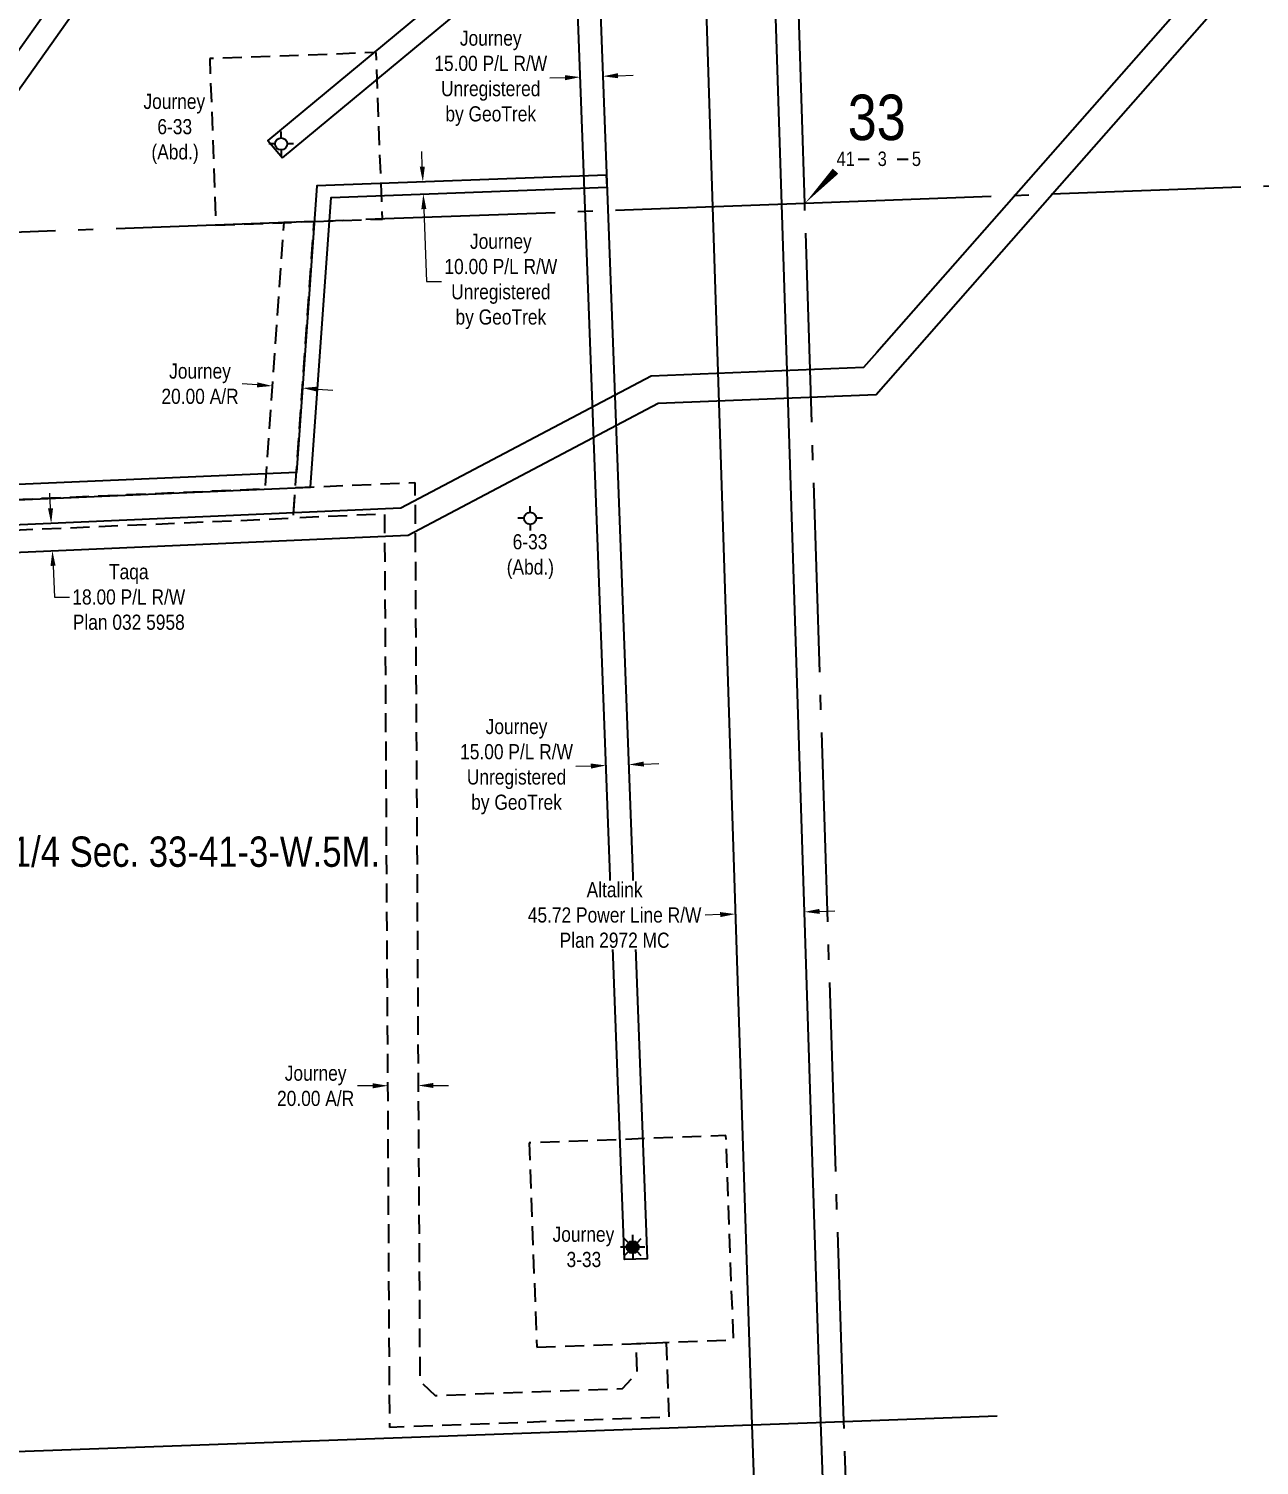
# Model space of a CAD drawing. Extents: x 670596 to 687743, y 5824540 to 5836613.
# Drawn here: x 677457 to 678269, y 5827300 to 5828249 of the extents above; entities that cross this region are included whole.
import ezdxf
from ezdxf.enums import TextEntityAlignment as Align

# ---------------------------------------------------------------- set-up
doc = ezdxf.new("R2010")
doc.units = 0
doc.header["$LTSCALE"] = 5
doc.header["$PDSIZE"] = 0.5
doc.linetypes.add('foc-ACCESSROAD', pattern=[3.75, 2.5, -1.25])
doc.linetypes.add('foc-QUARTERLINE', pattern=[33, 25, -3, 2, -3])
doc.layers.get('Defpoints').update_dxf_attribs({"color": 9})
for name, color, linetype in [('10', 1, 'Continuous'), ('9', 3, 'Continuous'), ('AS-ROADS', 254, 'Continuous'), ('C-SYMBOL', 7, 'Continuous'), ('F-AR', 190, 'foc-ACCESSROAD'), ('F-RW', 190, 'Continuous'), ('F-WS', 190, 'foc-ACCESSROAD'), ('F-WS-S', 8, 'Continuous'), ('L-QSEC', 8, 'foc-QUARTERLINE'), ('L-SEC', 7, 'Continuous'), ('L-SECLBL', 7, 'Continuous')]:
    doc.layers.add(name, color=color, linetype=linetype)
for name, color, linetype, lineweight in [('F-AR-T', 190, 'Continuous', 9), ('F-RW-T', 190, 'Continuous', 9), ('F-WS-T', 190, 'Continuous', 9)]:
    doc.layers.add(name, color=color, linetype=linetype, lineweight=lineweight)
doc.styles.add('175L', font='ARIALN.TTF', dxfattribs={"height": 20})
doc.styles.add('80CG', font='ARIALN.TTF', dxfattribs={"height": 10})
doc.styles.add('80L', font='ARIALN.TTF', dxfattribs={"height": 10})
doc.styles.add('SIMPLEX', font='ARIALN.TTF')
doc.dimstyles.new('Compass 5 000', dxfattribs={"dimscale": 5, "dimtxt": 9, "dimasz": 2, "dimexe": 0.2, "dimexo": 0.0625, "dimgap": 0.5, "dimtad": 0, "dimtih": 1, "dimtoh": 1, "dimzin": 0, "dimdsep": 46, "dimtxsty": '80CG', "dimcen": 0.1, "dimse1": 1, "dimse2": 1, "dimclrd": 256, "dimclrt": 256, "dimaunit": 1, "dimadec": 4, "dimazin": 0, "dimtfac": 0.06, "dimtofl": 0, "dimtmove": 0, "dimatfit": 1, "dimfxl": 0.2, "dimtolj": 1, "dimtzin": 0, "dimlwd": -1, "dimarcsym": 0})

# ---------------------------------------------------------------- blocks, each defined once
blk = doc.blocks.new('L-SECLBL')
at = {"layer": '9', "color": 7}
for p, q in [((-5.08, -27.83), (-12.29, -27.83)), ((20.7, -27.83), (13.5, -27.83))]:
    blk.add_line(p, q, dxfattribs=at)
at = {"layer": '10', "color": 2, "style": 'SIMPLEX'}
blk.add_attdef('SEC', text='', height=30, dxfattribs=at).set_placement((0, 0), align=Align.MIDDLE)
at = {"layer": '10', "color": 5, "style": '80L'}
blk.add_attdef('TWP', text='', height=9.5, dxfattribs=at).set_placement((-14.43, -27.37), align=Align.MIDDLE_RIGHT)
blk.add_attdef('RGE', text='', height=9.5, dxfattribs=at).set_placement((3.62, -27.37), align=Align.MIDDLE_CENTER)
blk.add_attdef('MER', text='', height=9.5, dxfattribs=at).set_placement((23.17, -27.37), align=Align.MIDDLE_LEFT)
blk = doc.blocks.new('GAS')
h = blk.add_hatch(color=255)
h.dxf.hatch_style = 1
edge = h.paths.add_edge_path()
edge.add_arc((0, 0), 0.9, 0, 360)
for p, q in [((-0.81, 0), (-1.62, 0)), ((-0.57, 0.57), (-1.14, 1.14)), ((0, 0.81), (0, 1.62)), ((0.57, 0.57), (1.14, 1.14)), ((1.62, 0), (0.81, 0)), ((-0.57, -0.57), (-1.14, -1.14)), ((0, -0.81), (0, -1.62)), ((1.14, -1.14), (0.57, -0.57))]:
    blk.add_line(p, q)
blk.add_circle((0, 0), 0.8)
blk = doc.blocks.new('GABD')
for p, q in [((-0.81, 0), (-1.62, 0)), ((0, 0.81), (0, 1.62)), ((1.62, 0), (0.81, 0)), ((0, -0.81), (0, -1.62))]:
    blk.add_line(p, q)
blk.add_circle((0, 0), 0.8)
blk = doc.blocks.new('*D395')
at = {"layer": 'Defpoints', "color": 0, "transparency": 16777216}
for p in [(677618.52, 5828023.35), (677638.47, 5828021.94), (677617.79, 5828013.01)]:
    blk.add_point(p, dxfattribs=at)
at = {"layer": 'F-AR-T', "transparency": 16777216}
for p, q in [((677607.82, 5828013.72), (677597.84, 5828014.42)), ((677647.71, 5828010.9), (677657.69, 5828010.19))]:
    blk.add_line(p, q, dxfattribs=at)
for points in [[(677607.93, 5828015.38), (677607.7, 5828012.05), (677617.79, 5828013.01)], [(677647.83, 5828012.56), (677647.6, 5828009.23), (677637.74, 5828011.6)]]:
    blk.add_solid(points, dxfattribs=at)
at = {"layer": 'F-AR-T', "transparency": 16777216, "insert": (677570.11, 5828014.42), "char_height": 10, "attachment_point": 5, "style": '80CG'}
blk.add_mtext('\\A1;Journey\\P20.00 A/R', dxfattribs=at)
blk = doc.blocks.new('*D459')
at = {"layer": 'Defpoints', "color": 0, "transparency": 16777216}
for p in [(677481.44, 5827922.62), (677472.65, 5827904.23), (677482.22, 5827904.65)]:
    blk.add_point(p, dxfattribs=at)
at = {"layer": 'F-RW-T', "transparency": 16777216}
for p, q in [((677471.42, 5827932.19), (677470.99, 5827942.18)), ((677473.09, 5827894.24), (677473.99, 5827873.6)), ((677473.99, 5827873.6), (677483.99, 5827873.6))]:
    blk.add_line(p, q, dxfattribs=at)
for points in [[(677473.09, 5827932.27), (677469.76, 5827932.12), (677471.86, 5827922.2)], [(677474.75, 5827894.31), (677471.42, 5827894.17), (677472.65, 5827904.23)]]:
    blk.add_solid(points, dxfattribs=at)
at = {"layer": 'F-RW-T', "transparency": 16777216, "insert": (677523.08, 5827873.6), "char_height": 10, "attachment_point": 5, "style": '80CG'}
blk.add_mtext('\\A1;Taqa\\P18.00 P/L R/W\\PPlan 032 5958', dxfattribs=at)
blk = doc.blocks.new('*D461')
at = {"layer": 'Defpoints', "color": 0, "transparency": 16777216}
for p in [(677922.85, 5827683.83), (677968.48, 5827685.3), (677923.48, 5827664.27)]:
    blk.add_point(p, dxfattribs=at)
at = {"layer": 'F-RW-T', "transparency": 16777216}
for p, q in [((677913.49, 5827663.95), (677903.49, 5827663.63)), ((677979.11, 5827666.06), (677989.1, 5827666.38))]:
    blk.add_line(p, q, dxfattribs=at)
for points in [[(677979.05, 5827667.73), (677979.16, 5827664.39), (677969.11, 5827665.74)], [(677913.44, 5827665.62), (677913.54, 5827662.28), (677923.48, 5827664.27)]]:
    blk.add_solid(points, dxfattribs=at)
at = {"layer": 'F-RW-T', "transparency": 16777216, "insert": (677843.8, 5827663.63), "char_height": 10, "attachment_point": 5, "style": '80CG', "bg_fill": 3, "box_fill_scale": 1.1, "bg_fill_color": 256, "bg_fill_true_color": 13158600, "bg_fill_transparency": 0}
blk.add_mtext('\\A1;Altalink\\P45.72 Power Line R/W\\PPlan 2972 MC', dxfattribs=at)
blk = doc.blocks.new('*D483')
at = {"layer": 'Defpoints', "color": 0, "transparency": 16777216}
for p in [(677837.89, 5827769.05), (677838.14, 5827762.4), (677852.88, 5827769.61)]:
    blk.add_point(p, dxfattribs=at)
at = {"layer": 'F-RW-T', "transparency": 16777216}
for p, q in [((677828.14, 5827762.03), (677818.15, 5827761.65)), ((677863.12, 5827763.34), (677873.11, 5827763.71))]:
    blk.add_line(p, q, dxfattribs=at)
for points in [[(677828.08, 5827763.69), (677828.21, 5827760.36), (677838.14, 5827762.4)], [(677863.06, 5827765), (677863.18, 5827761.67), (677853.13, 5827762.96)]]:
    blk.add_solid(points, dxfattribs=at)
at = {"layer": 'F-RW-T', "transparency": 16777216, "insert": (677779.07, 5827761.65), "char_height": 10, "attachment_point": 5, "style": '80CG'}
blk.add_mtext('\\A1;Journey\\P15.00 P/L R/W\\PUnregistered\\Pby GeoTrek', dxfattribs=at)
blk = doc.blocks.new('*D484')
at = {"layer": 'Defpoints', "color": 0, "transparency": 16777216}
for p in [(677821.1, 5828216.91), (677821.66, 5828201.85), (677836.65, 5828202.41)]:
    blk.add_point(p, dxfattribs=at)
at = {"layer": 'F-RW-T', "transparency": 16777216}
for p, q in [((677846.08, 5828217.85), (677856.07, 5828218.22)), ((677811.11, 5828216.54), (677801.11, 5828216.16))]:
    blk.add_line(p, q, dxfattribs=at)
for points in [[(677811.04, 5828218.2), (677811.17, 5828214.87), (677821.1, 5828216.91)], [(677846.02, 5828219.51), (677846.14, 5828216.18), (677836.09, 5828217.47)]]:
    blk.add_solid(points, dxfattribs=at)
at = {"layer": 'F-RW-T', "transparency": 16777216, "insert": (677762.03, 5828216.16), "char_height": 10, "attachment_point": 5, "style": '80CG'}
blk.add_mtext('\\A1;Journey\\P15.00 P/L R/W\\PUnregistered\\Pby GeoTrek', dxfattribs=at)
blk = doc.blocks.new('*D485')
at = {"layer": 'Defpoints', "color": 0, "transparency": 16777216}
for p in [(677719.61, 5828147.85), (677717.52, 5828139.76), (677719.9, 5828139.84)]:
    blk.add_point(p, dxfattribs=at)
at = {"layer": 'F-RW-T', "transparency": 16777216}
for p, q in [((677716.86, 5828157.75), (677716.49, 5828167.74)), ((677717.89, 5828129.76), (677719.64, 5828082.03)), ((677719.64, 5828082.03), (677729.64, 5828082.03))]:
    blk.add_line(p, q, dxfattribs=at)
for points in [[(677718.53, 5828157.81), (677715.19, 5828157.69), (677717.23, 5828147.76)], [(677719.55, 5828129.83), (677716.22, 5828129.7), (677717.52, 5828139.76)]]:
    blk.add_solid(points, dxfattribs=at)
at = {"layer": 'F-RW-T', "transparency": 16777216, "insert": (677768.72, 5828082.03), "char_height": 10, "attachment_point": 5, "style": '80CG'}
blk.add_mtext('\\A1;Journey\\P10.00 P/L R/W\\PUnregistered\\Pby GeoTrek', dxfattribs=at)
blk = doc.blocks.new('*D486')
at = {"layer": 'Defpoints', "color": 0, "transparency": 16777216}
for p in [(677694.17, 5827550.95), (677694.17, 5827549.76), (677714.17, 5827549.87)]:
    blk.add_point(p, dxfattribs=at)
at = {"layer": 'F-AR-T', "transparency": 16777216}
for p, q in [((677684.17, 5827550.9), (677674.17, 5827550.85)), ((677724.16, 5827551.12), (677734.16, 5827551.17))]:
    blk.add_line(p, q, dxfattribs=at)
for points in [[(677684.16, 5827552.57), (677684.17, 5827549.23), (677694.17, 5827550.95)], [(677724.15, 5827552.79), (677724.17, 5827549.45), (677714.16, 5827551.06)]]:
    blk.add_solid(points, dxfattribs=at)
at = {"layer": 'F-AR-T', "transparency": 16777216, "insert": (677646.43, 5827550.85), "char_height": 10, "attachment_point": 5, "style": '80CG'}
blk.add_mtext('\\A1;Journey\\P20.00 A/R', dxfattribs=at)

msp = doc.modelspace()

# ---------------------------------------------------------------- hatches: boundary and pattern name
at = {"layer": 'AS-ROADS'}
h = msp.add_hatch(color=256, dxfattribs=at)
h.dxf.hatch_style = 1
h.paths.add_polyline_path([(682678.285, 5832378.284), (682679.237, 5832371.44), (682678.476, 5832368.778), (682676.859, 5832365.926), (682687.322, 5832365.831), (682684.183, 5832370.964), (682682.661, 5832374.577), (682682.566, 5832377.333), (682682.566, 5832379.045)], flags=16)
h.paths.add_polyline_path([(681464.565, 5832333.37), (681471.954, 5832333.222), (681472.545, 5832327.019), (681474.319, 5832324.36), (681475.206, 5832323.326), (681461.314, 5832321.997), (681462.939, 5832325.394), (681463.974, 5832328.2), (681464.252, 5832330.272), (681464.542, 5832331.722)], flags=16)
h.paths.add_polyline_path([(681048.14, 5832317.983), (681052.253, 5832311.083), (681052.694, 5832307.12), (681062.388, 5832306.826), (681060.185, 5832312.404), (681056.954, 5832317.249), (681056.66, 5832320.038)], flags=16)
edge = h.paths.add_edge_path()
edge.add_line((683515.178, 5832287.041), (683508.934, 5832397.566))
edge.add_line((677284.424, 5825051.076), (677268.886, 5825051.076))

# ---------------------------------------------------------------- linework, layer by layer
at = {"layer": 'F-AR', "flags": 128}
msp.add_lwpolyline([(677184.946, 5827906.455), (677631.671, 5827925.759), (677645.514, 5828121.576), (677625.415, 5828120.839), (677612.981, 5827944.968), (677184.07, 5827926.433)], close=True, dxfattribs=at)
msp.add_lwpolyline([(677633.09, 5827945.837), (677711.981, 5827949.246), (677715.231, 5827356.046), (677725.277, 5827346.42), (677848.999, 5827351.033), (677858.638, 5827361.398), (677857.955, 5827380.712), (677877.939, 5827381.454), (677879.681, 5827332.165), (677695.402, 5827325.294), (677692.098, 5827928.37), (677631.671, 5827925.759), (677633.09, 5827945.837)], dxfattribs=at)
at = {"layer": 'F-RW', "flags": 128}
for points in [[(677185.594, 5827891.665), (677707.591, 5827914.513), (677872.635, 5828001.687), (678016.475, 5828007.388), (678132.723, 5828139.568), (678497.063, 5828553.81), (678496.399, 5828571.844), (678489.415, 5828763.278), (678533.445, 5828903.967), (678531.615, 5828954.601), (678513.637, 5828953.94), (678515.344, 5828906.387), (678471.301, 5828765.694), (678478.816, 5828560.319), (678016.947, 5828035.177), (678008.06, 5828025.073), (677867.849, 5828019.507), (677702.768, 5827932.317), (677184.806, 5827909.63)], [(677624.545, 5828163.604), (677873.71, 5828370.328), (678007.565, 5828384.259), (678082.677, 5828454.506), (678311.94, 5828707.369), (678426.744, 5828824.227), (678500.267, 5828908.416), (678498.65, 5828953.387), (678483.625, 5828952.842), (678485.082, 5828913.809), (678415.743, 5828834.424), (678301.019, 5828717.659), (678071.983, 5828465.04), (678001.006, 5828398.66), (677867.647, 5828384.758), (677614.964, 5828175.143)], [(677182.276, 5827967.557), (677282.788, 5827972.046), (677381.818, 5828111.887), (677864.055, 5828792.864), (677968.317, 5828796.725), (678146.724, 5828901.025), (678145.227, 5828940.431), (678130.244, 5828939.86), (678131.398, 5828909.435), (677964, 5828811.575), (677856.111, 5828807.583), (677636.261, 5828497.089), (677363.001, 5828111.198), (677274.796, 5827986.691), (677181.619, 5827982.529)], [(677882.712, 5828930.8), (677908.468, 5828131.167), (677934.327, 5827327.103), (677962.72, 5826521.773), (677992.051, 5825718.76), (678037.692, 5825720.436), (678008.354, 5826524.64), (677979.917, 5827328.769), (677954.131, 5828132.898), (677928.384, 5828932.472)], [(677184.07, 5827926.433), (677643.145, 5827946.271), (677656.665, 5828137.521), (677838.833, 5828144.215), (677838.534, 5828152.208), (677647.183, 5828145.189), (677633.8, 5827955.875), (677183.639, 5827936.423)]]:
    msp.add_lwpolyline(points, close=True, dxfattribs=at)
msp.add_lwpolyline([(677831.665, 5828335.445), (677865.355, 5827436.721), (677850.368, 5827436.16), (677816.403, 5828342.201)], dxfattribs=at)
at = {"layer": 'F-WS', "flags": 128}
for points in [[(677645.514, 5828121.576), (677690.478, 5828123.225), (677686.447, 5828233.138), (677576.534, 5828229.106), (677580.566, 5828119.194)], [(677792.4, 5827378.28), (677922.295, 5827383.1), (677917.289, 5827517.991), (677787.394, 5827513.17)]]:
    msp.add_lwpolyline(points, close=True, dxfattribs=at)
at = {"layer": 'L-QSEC', "flags": 128}
for points in [[(677969.358, 5828133.476), (677943.459, 5828938.205)], [(678751.848, 5828162.738), (677969.358, 5828133.476)], [(677969.359, 5828133.456), (677176.27, 5828104.362)], [(677995.112, 5827329.325), (677969.358, 5828133.476)], [(678023.595, 5826525.196), (677995.112, 5827329.325)]]:
    msp.add_lwpolyline(points, dxfattribs=at)
at = {"layer": 'L-SEC', "flags": 128}
for points in [[(677211.498, 5827300.745), (677995.112, 5827329.319)], [(677995.112, 5827329.325), (678096.277, 5827333.017)]]:
    msp.add_lwpolyline(points, dxfattribs=at)
at = {"layer": 'L-SECLBL', "flags": 128}
msp.add_lwpolyline([(677969.358, 5828133.476, 0, 4.999, 0), (677989.635, 5828154.83, 0, 0, 0)], format="xyseb", dxfattribs=at)

# ---------------------------------------------------------------- block references
at = {"layer": 'F-WS-S', "xscale": 4.99938, "yscale": 4.99938, "zscale": 4.99938}
for p in [(677623.639, 5828172.804), (677788.111, 5827925.597)]:
    msp.add_blockref('GABD', p, dxfattribs=at)
at = {"layer": 'F-WS-S', "color": 1, "xscale": 4.99938, "yscale": 4.99938, "zscale": 4.99938}
msp.add_blockref('GAS', (677855.749, 5827444.302), dxfattribs=at)
at = {"layer": 'L-SECLBL', "xscale": 0.999876, "yscale": 0.999876, "zscale": 0.999876}
msp.add_blockref('L-SECLBL', (678016.869, 5828190.351), dxfattribs=at).add_auto_attribs({'SEC': '33', 'TWP': '41', 'RGE': '3', 'MER': '5'})

# ---------------------------------------------------------------- texts
at = {"layer": 'C-SYMBOL', "color": 3, "style": '175L'}
msp.add_text('S.W.1/4 Sec. 33-41-3-W.5M.', height=19.99752, dxfattribs=at).set_placement((677542.614, 5827689.496), align=Align.BOTTOM_CENTER)
at = {"layer": 'F-WS-T', "char_height": 9.99876, "attachment_point": 1, "style": '175L'}
for s, insert in [('\\pi0.20598;Journey\\P\\pi9.3931;6-33\\P\\pi5.4748;(Abd.)', (677532.559, 5828205.88)), ('\\pi9.3931;6-33\\P\\pi5.4748;(Abd.)', (677767.117, 5827915.143)), ('\\pi0.20598;Journey\\P\\pi9.417;3-33', (677802.654, 5827457.892))]:
    msp.add_mtext_dynamic_manual_height_columns(s, width=40.75484, gutter_width=100, heights=[0], dxfattribs=dict(at, insert=insert))

# ---------------------------------------------------------------- dimensions: what is measured, and where the dimension line sits
at = {"layer": 'F-AR-T'}
for p1, p2, distance, picture, middle in [((677638.47, 5828021.941), (677618.523, 5828023.351), 10.367, '*D395', (677570.106, 5828014.421)), ((677714.169, 5827549.873), (677694.172, 5827549.763), -1.192, '*D486', (677646.43, 5827550.845))]:
    dim = msp.add_aligned_dim(p1=p1, p2=p2, distance=distance, text='Journey\\P20.00 A/R', dimstyle='Compass 5 000', dxfattribs=at)
    dim.commit()
    dim.dimension.update_dxf_attribs({"geometry": picture, "text_midpoint": middle})
at = {"layer": 'F-RW-T'}
for base, p1, p2, angle, text, picture, middle in [((677821.099, 5828216.911), (677836.652, 5828202.415), (677821.664, 5828201.853), 182.146871, 'Journey\\P15.00 P/L R/W\\PUnregistered\\Pby GeoTrek', '*D484', (677762.028, 5828216.161)), ((677717.52, 5828139.758), (677719.608, 5828147.846), (677719.902, 5828139.845), 272.099886, 'Journey\\P10.00 P/L R/W\\PUnregistered\\Pby GeoTrek', '*D485', (677768.723, 5828082.034)), ((677472.649, 5827904.229), (677481.438, 5827922.623), (677482.225, 5827904.648), 272.506279, 'Taqa\\P18.00 P/L R/W\\PPlan 032 5958', '*D459', (677523.076, 5827873.595))]:
    dim = msp.add_linear_dim(base=base, p1=p1, p2=p2, angle=angle, text=text, dimstyle='Compass 5 000', dxfattribs=at)
    dim.commit()
    dim.dimension.update_dxf_attribs({"geometry": picture, "text_midpoint": middle, "dimtype": 161})

# ---------------------------------------------------------------- next in the draw order: dimensions: what is measured, and where the dimension line sits
dim = msp.add_aligned_dim(p1=(677968.484, 5827685.3), p2=(677922.854, 5827683.833), distance=19.572, text='Altalink\\P45.72 Power Line R/W\\PPlan 2972 MC', dimstyle='Compass 5 000', override={"dimtfill": 1}, dxfattribs=at)
dim.commit()
dim.dimension.update_dxf_attribs({"geometry": '*D461', "text_midpoint": (677843.804, 5827663.628)})

# ---------------------------------------------------------------- next in the draw order: dimensions: what is measured, and where the dimension line sits
dim = msp.add_aligned_dim(p1=(677852.876, 5827769.615), p2=(677837.888, 5827769.053), distance=6.655, text='Journey\\P15.00 P/L R/W\\PUnregistered\\Pby GeoTrek', dimstyle='Compass 5 000', dxfattribs=at)
dim.commit()
dim.dimension.update_dxf_attribs({"geometry": '*D483', "text_midpoint": (677779.066, 5827761.654)})

doc.saveas('drawing.dxf')
